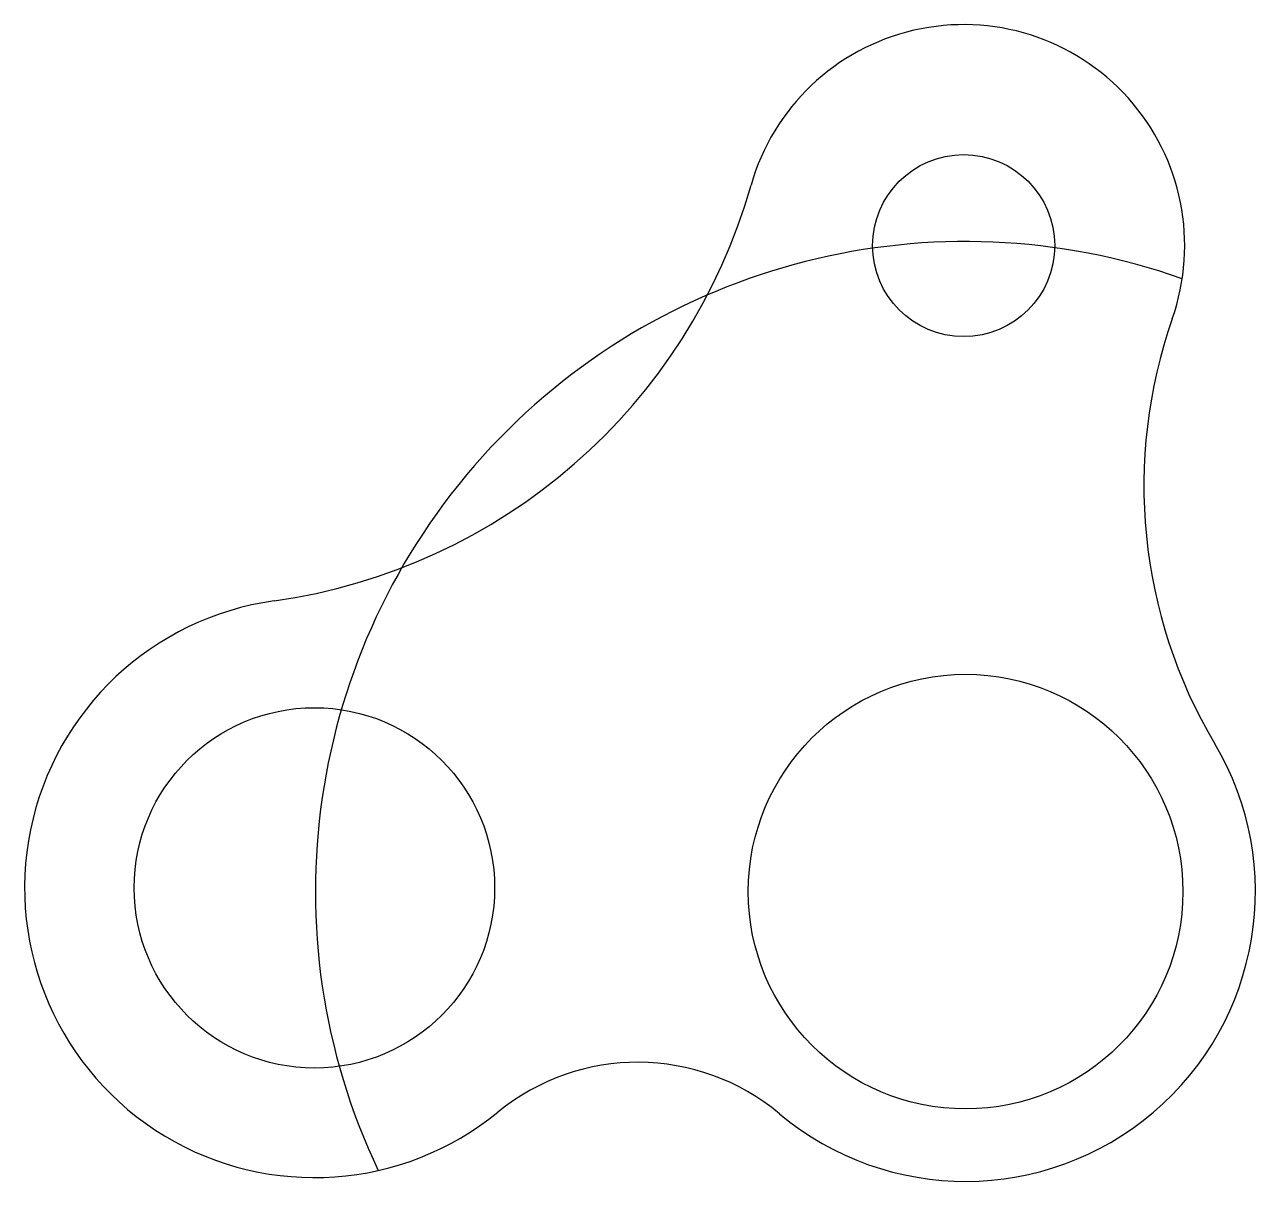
# Model space of a CAD drawing. Header units: inches. Extents: x 37.42 to 44.04, y 0.91 to 7.14.
import ezdxf

# ---------------------------------------------------------------- set-up
doc = ezdxf.new("R2010")
doc.units = ezdxf.units.IN
doc.header["$MEASUREMENT"] = 0

msp = doc.modelspace()

# ---------------------------------------------------------------- linework, layer by layer
for centre, radius in [((42.4722, 5.9518), 0.49), ((42.4825, 2.4738), 1.17), ((38.9772, 2.4942), 0.97)]:
    msp.add_circle(centre, radius)
for centre, radius, start, end in [((42.4722, 5.9518), 1.19, 340.69772, 164.15422), ((38.326, 7.1286), 3.12, 277.99912, 344.15422), ((42.4825, 2.4738), 3.5, 70.53555, 205.39974), ((46.1624, 4.6593), 2.72, 160.69772, 210.70735), ((38.9772, 2.4942), 1.56, 97.99912, 309.25947), ((42.4825, 2.4738), 1.56, 230.07267, 30.70735), ((40.7175, 0.3649), 1.19, 50.07267, 129.25947)]:
    msp.add_arc(centre, radius, start, end)

doc.saveas('drawing.dxf')
